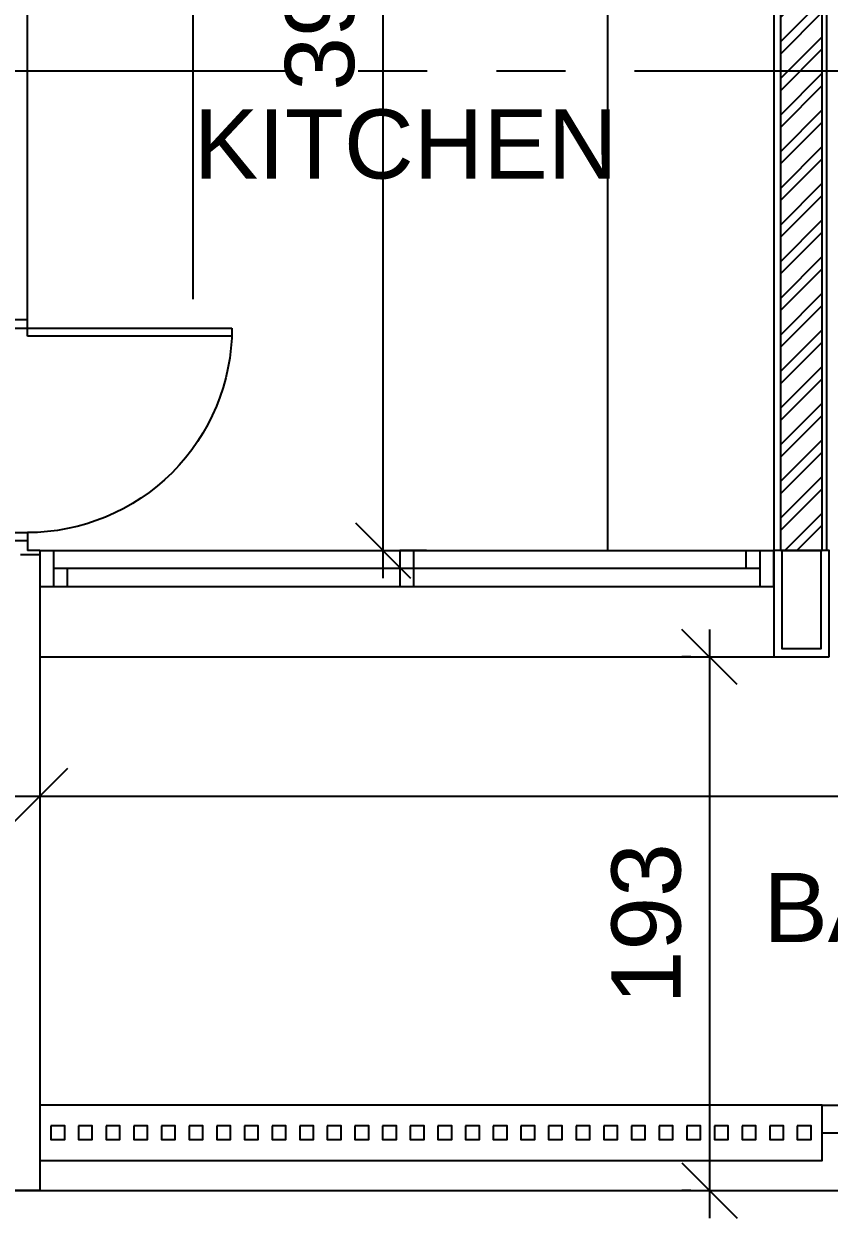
# Model space of a CAD drawing. Extents: x 83 to 143.2, y -2.6 to 70.8.
# Drawn here: x 107.44 to 110.353, y 3.4 to 7.72 of the extents above; entities that cross this region are included whole.
import ezdxf
from ezdxf.enums import TextEntityAlignment as Align

# ---------------------------------------------------------------- set-up
doc = ezdxf.new("R2010")
doc.units = 0
doc.header["$MEASUREMENT"] = 0
doc.header["$PDMODE"] = 3
doc.header["$PDSIZE"] = 0.3
doc.linetypes.add('AXIS_100$0$A-AXIS$0$PHANTOM', pattern=[2.5, 1.25, -0.25, 0.25, -0.25, 0.25, -0.25])
doc.layers.get('0').update_dxf_attribs({"linetype": 'CONTINUOUS'})
doc.layers.get('DEFPOINTS').update_dxf_attribs({"linetype": 'CONTINUOUS'})
for name, color, linetype in [('A-ALU', 9, 'CONTINUOUS'), ('A-BALUST', 1, 'CONTINUOUS'), ('A-claustra', 9, 'CONTINUOUS'), ('a-dim', 3, 'CONTINUOUS'), ('A-DOORS', 1, 'CONTINUOUS'), ('A-HATCH-WALL', 8, 'CONTINUOUS'), ('a-kitchen-50', 61, 'CONTINUOUS'), ('A-NOMENCLATURE', 3, 'CONTINUOUS'), ('A-PLASTER', 8, 'CONTINUOUS'), ('A-PORTE', 1, 'CONTINUOUS'), ('A-PROJECTION', 9, 'CONTINUOUS'), ('a-revetement', 1, 'CONTINUOUS'), ('a-stru-fac', 200, 'CONTINUOUS'), ('A-WALL', 4, 'CONTINUOUS'), ('AXIS_100$0$A-AXIS-100', 10, 'AXIS_100$0$A-AXIS$0$PHANTOM')]:
    doc.layers.add(name, color=color, linetype=linetype)
doc.styles.add('A100-STEXT', font='ARIAL.TTF', dxfattribs={"height": 0.25})
doc.dimstyles.new('A100-DIM', dxfattribs={"dimtxt": 0.25, "dimasz": 0.2, "dimexe": 0.1, "dimexo": 0.3, "dimgap": 0.1, "dimtad": 1, "dimlfac": 100, "dimrnd": 0.5, "dimdsep": 46, "dimtxsty": 'A100-STEXT', "dimblk1": 'OBLIQUE', "dimblk2": 'OBLIQUE', "dimsah": 1, "dimcen": -0.05, "dimdle": 0.1, "dimclrd": 15, "dimclre": 15, "dimclrt": 256, "dimadec": 0, "dimazin": 0, "dimtfac": 0.28, "dimtix": 1, "dimtmove": 2, "dimatfit": 3, "dimldrblk": 'OBLIQUE', "dimfxl": 0, "dimtolj": 1, "dimarcsym": 0})

# ---------------------------------------------------------------- blocks, each defined once
blk = doc.blocks.new('P80E19D')
at = {"layer": 'A-PORTE'}
for p, q in [((0, -0.19), (0, 0)), ((0, 0), (0.05, 0)), ((0.05, 0), (0.05, -0.14)), ((0.75, 0), (0.75, -0.14)), ((0.8, 0), (0.75, 0)), ((0.8, -0.19), (0.8, 0)), ((0.05, -0.14), (0.03, -0.14)), ((0.03, -0.14), (0.03, -0.19)), ((0.75, -0.14), (0.77, -0.14)), ((0.77, -0.14), (0.77, -0.19)), ((0.03, -0.19), (0, -0.19)), ((0.06, -0.19), (0.02, -0.19)), ((0.03, -0.19), (0.03, -0.93)), ((0.06, -0.93), (0.06, -0.19)), ((0.77, -0.19), (0.8, -0.19))]:
    blk.add_line(p, q, dxfattribs=at)
blk.add_arc((0.03, -0.19), 0.74, 270, 0, dxfattribs=at)
blk = doc.blocks.new('A$C5D3262F0')
at = {"layer": 'A-ALU'}
for p, q in [((15.8484, 5.815), (18.5034, 5.815)), ((15.8484, 5.815), (15.8484, 5.685)), ((15.8984, 5.815), (15.8984, 5.685)), ((18.4034, 5.75), (18.4034, 5.815)), ((18.4534, 5.685), (18.4534, 5.815)), ((18.5034, 5.685), (18.5034, 5.815)), ((18.4534, 5.75), (15.8984, 5.75)), ((15.9484, 5.685), (15.9484, 5.75)), ((15.8484, 5.685), (18.5034, 5.685))]:
    blk.add_line(p, q, dxfattribs=at)
blk.add_lwpolyline([(17.2009, 5.815), (17.1509, 5.815), (17.1509, 5.685), (17.2009, 5.685)], close=True, dxfattribs=at)
blk = doc.blocks.new('_OBLIQUE')
at = {"color": 0, "linetype": 'ByBlock'}
blk.add_line((-0.5, -0.5), (0.5, 0.5), dxfattribs=at)
blk = doc.blocks.new('*D186')
at = {"layer": 'a-dim', "color": 15, "lineweight": -2}
for p, q in [((108.7392, 9.825), (108.7392, 5.715)), ((108.8969, 9.725), (108.8392, 9.725)), ((108.8969, 5.815), (108.8392, 5.815))]:
    blk.add_line(p, q, dxfattribs=at)
at = {"layer": 'DEFPOINTS', "color": 0}
for p in [(108.5969, 9.725), (108.5969, 5.815), (108.7392, 5.815)]:
    blk.add_point(p, dxfattribs=at)
at = {"layer": 'a-dim', "color": 15, "lineweight": -2, "xscale": 0.2, "yscale": 0.2, "zscale": 0.2}
for p, rotation in [((108.7392, 9.725), 90), ((108.7392, 5.815), 270)]:
    blk.add_blockref('_OBLIQUE', p, dxfattribs=dict(at, rotation=rotation))
at = {"layer": 'a-dim', "insert": (108.5115, 7.77), "char_height": 0.25, "attachment_point": 5, "rotation": 90, "style": 'A100-STEXT'}
blk.add_mtext('\\A1;391', dxfattribs=at)
blk = doc.blocks.new('*D217')
at = {"layer": 'a-dim', "color": 15, "lineweight": -2}
for p, q in [((109.9201, 5.53), (109.9201, 3.4)), ((109.8528, 5.43), (109.8201, 5.43)), ((109.8528, 3.5), (109.8201, 3.5))]:
    blk.add_line(p, q, dxfattribs=at)
at = {"layer": 'DEFPOINTS', "color": 0}
for p in [(110.1528, 5.43), (109.9201, 3.5), (110.1528, 3.5)]:
    blk.add_point(p, dxfattribs=at)
at = {"layer": 'a-dim', "color": 15, "lineweight": -2, "xscale": 0.2, "yscale": 0.2, "zscale": 0.2}
for p, rotation in [((109.9201, 5.43), 90), ((109.9201, 3.5), 270)]:
    blk.add_blockref('_OBLIQUE', p, dxfattribs=dict(at, rotation=rotation))
at = {"layer": 'a-dim', "insert": (109.6923, 4.465), "char_height": 0.25, "attachment_point": 5, "rotation": 90, "style": 'A100-STEXT'}
blk.add_mtext('\\A1;193', dxfattribs=at)
blk = doc.blocks.new('*D218')
at = {"layer": 'a-dim', "color": 15, "lineweight": -2}
for p, q in [((107.4978, 5.13), (107.4978, 4.8268)), ((114.7078, 5.13), (114.7078, 4.8268)), ((107.3978, 4.9268), (114.8078, 4.9268))]:
    blk.add_line(p, q, dxfattribs=at)
at = {"layer": 'DEFPOINTS', "color": 0}
for p in [(107.4978, 5.43), (114.7078, 5.43), (114.7078, 4.9268)]:
    blk.add_point(p, dxfattribs=at)
at = {"layer": 'a-dim', "color": 15, "lineweight": -2, "xscale": 0.2, "yscale": 0.2, "zscale": 0.2, "rotation": 180}
blk.add_blockref('_OBLIQUE', (107.4978, 4.9268), dxfattribs=at)
at = {"layer": 'a-dim', "color": 15, "lineweight": -2, "xscale": 0.2, "yscale": 0.2, "zscale": 0.2}
blk.add_blockref('_OBLIQUE', (114.7078, 4.9268), dxfattribs=at)
at = {"layer": 'a-dim', "insert": (111.1028, 5.1523), "char_height": 0.25, "attachment_point": 5, "style": 'A100-STEXT'}
blk.add_mtext('\\A1;721', dxfattribs=at)

msp = doc.modelspace()

# ---------------------------------------------------------------- hatches: boundary and pattern name
at = {"layer": 'A-HATCH-WALL'}
h = msp.add_hatch(dxfattribs=at)
h.set_pattern_fill('ANSI32', color=256, scale=0.25, style=0)
h.set_pattern_definition([(45, (91.64942, -3e-10), (-0.06629126, 0.06629126), []), (45, (91.69362, -3e-10), (-0.06629126, 0.06629126), [])])
h.paths.add_polyline_path([(110.32779, 9.9), (109.52779, 9.9), (109.52779, 9.75), (110.17779, 9.75), (110.17779, 5.815), (110.32779, 5.815)])

# ---------------------------------------------------------------- linework, layer by layer
at = {"layer": 'A-ALU'}
msp.add_line((107.49779, 5.43), (110.15279, 5.43), dxfattribs=at)
at = {"layer": 'A-BALUST'}
for p, q in [((110.32779, 3.8089), (114.70779, 3.8089)), ((110.32779, 3.7089), (115.44113, 3.7089))]:
    msp.add_line(p, q, dxfattribs=at)
at = {"layer": 'A-claustra'}
for points in [[(107.49779, 3.8089), (107.49779, 3.6089), (110.32779, 3.6089), (110.32779, 3.8089)], [(107.53779, 3.7339), (107.53779, 3.6839), (107.58779, 3.6839), (107.58779, 3.7339)], [(107.63779, 3.7339), (107.63779, 3.6839), (107.68779, 3.6839), (107.68779, 3.7339)], [(107.73779, 3.7339), (107.73779, 3.6839), (107.78779, 3.6839), (107.78779, 3.7339)], [(107.83779, 3.7339), (107.83779, 3.6839), (107.88779, 3.6839), (107.88779, 3.7339)], [(107.93779, 3.7339), (107.93779, 3.6839), (107.98779, 3.6839), (107.98779, 3.7339)], [(108.03779, 3.7339), (108.03779, 3.6839), (108.08779, 3.6839), (108.08779, 3.7339)], [(108.13779, 3.7339), (108.13779, 3.6839), (108.18779, 3.6839), (108.18779, 3.7339)], [(108.23779, 3.7339), (108.23779, 3.6839), (108.28779, 3.6839), (108.28779, 3.7339)], [(108.33779, 3.7339), (108.33779, 3.6839), (108.38779, 3.6839), (108.38779, 3.7339)], [(108.43779, 3.7339), (108.43779, 3.6839), (108.48779, 3.6839), (108.48779, 3.7339)], [(108.53779, 3.7339), (108.53779, 3.6839), (108.58779, 3.6839), (108.58779, 3.7339)], [(108.63779, 3.7339), (108.63779, 3.6839), (108.68779, 3.6839), (108.68779, 3.7339)], [(108.73779, 3.7339), (108.73779, 3.6839), (108.78779, 3.6839), (108.78779, 3.7339)], [(108.83779, 3.7339), (108.83779, 3.6839), (108.88779, 3.6839), (108.88779, 3.7339)], [(108.93779, 3.7339), (108.93779, 3.6839), (108.98779, 3.6839), (108.98779, 3.7339)], [(109.03779, 3.7339), (109.03779, 3.6839), (109.08779, 3.6839), (109.08779, 3.7339)], [(109.13779, 3.7339), (109.13779, 3.6839), (109.18779, 3.6839), (109.18779, 3.7339)], [(109.23779, 3.7339), (109.23779, 3.6839), (109.28779, 3.6839), (109.28779, 3.7339)], [(109.33779, 3.7339), (109.33779, 3.6839), (109.38779, 3.6839), (109.38779, 3.7339)], [(109.43779, 3.7339), (109.43779, 3.6839), (109.48779, 3.6839), (109.48779, 3.7339)], [(109.53779, 3.7339), (109.53779, 3.6839), (109.58779, 3.6839), (109.58779, 3.7339)], [(109.63779, 3.7339), (109.63779, 3.6839), (109.68779, 3.6839), (109.68779, 3.7339)], [(109.73779, 3.7339), (109.73779, 3.6839), (109.78779, 3.6839), (109.78779, 3.7339)], [(109.83779, 3.7339), (109.83779, 3.6839), (109.88779, 3.6839), (109.88779, 3.7339)], [(109.93779, 3.7339), (109.93779, 3.6839), (109.98779, 3.6839), (109.98779, 3.7339)], [(110.03779, 3.7339), (110.03779, 3.6839), (110.08779, 3.6839), (110.08779, 3.7339)], [(110.13779, 3.7339), (110.13779, 3.6839), (110.18779, 3.6839), (110.18779, 3.7339)], [(110.23779, 3.7339), (110.23779, 3.6839), (110.28779, 3.6839), (110.28779, 3.7339)]]:
    msp.add_lwpolyline(points, close=True, dxfattribs=at)
at = {"layer": 'a-kitchen-50'}
for p, q in [((108.05279, 6.725), (108.05279, 9.725)), ((109.55279, 5.815), (109.55279, 9.725))]:
    msp.add_line(p, q, dxfattribs=at)
at = {"layer": 'A-PLASTER', "ltscale": 4}
for p in [(107.45279, 5.85), (107.49779, 5.815)]:
    msp.add_line(p, (107.45279, 5.815), dxfattribs=at)
at = {"layer": 'A-PLASTER'}
for points in [[(109.52779, 9.915), (110.34279, 9.915), (110.34279, 5.815)], [(107.45279, 6.65), (107.45279, 9.725), (108.62779, 9.725)], [(109.52779, 9.725), (110.15279, 9.725), (110.15279, 5.815)]]:
    msp.add_lwpolyline(points, dxfattribs=at)
at = {"layer": 'A-PROJECTION'}
msp.add_line((107.49779, 3.5), (116.97779, 3.5), dxfattribs=at)
at = {"layer": 'a-revetement'}
for p, q in [((107.49779, 5.8), (107.42779, 5.8)), ((107.49779, 5.8), (107.49779, 3.5)), ((107.49779, 3.5), (107.05779, 3.5))]:
    msp.add_line(p, q, dxfattribs=at)
msp.add_lwpolyline([(110.35279, 5.43), (110.35279, 5.815), (110.15279, 5.815), (110.15279, 5.43)], close=True, dxfattribs=at)
at = {"layer": 'a-stru-fac'}
msp.add_lwpolyline([(110.18279, 5.815), (110.32279, 5.815), (110.32279, 5.46), (110.18279, 5.46)], close=True, dxfattribs=at)
at = {"layer": 'A-WALL'}
for p, q in [((110.32779, 5.815), (110.32779, 9.9)), ((110.17779, 5.815), (110.17779, 9.75)), ((110.17779, 5.815), (110.32779, 5.815))]:
    msp.add_line(p, q, dxfattribs=at)
at = {"layer": 'AXIS_100$0$A-AXIS-100'}
for p, q in [((89.64942, 7.55), (115.97779, 7.55)), ((89.64942, 3.5), (136.85877, 3.5))]:
    msp.add_line(p, q, dxfattribs=at)

# ---------------------------------------------------------------- block references
at = {"layer": 'A-ALU'}
msp.add_blockref('A$C5D3262F0', (91.64942, 0), dxfattribs=at)
at = {"layer": 'A-DOORS', "xscale": -1, "rotation": 89.99999999731958}
msp.add_blockref('P80E19D', (107.26279, 6.65), dxfattribs=at)
msp.add_blockref('P80E19D', (107.26279, 6.65), dxfattribs=at)

# ---------------------------------------------------------------- texts
at = {"layer": 'A-NOMENCLATURE', "style": 'A100-STEXT'}
for s, p in [('KITCHEN', (108.82096, 7.28592)), ('BALCONY', (110.94978, 4.52393))]:
    msp.add_text(s, height=0.25, dxfattribs=at).set_placement(p, align=Align.MIDDLE)

# ---------------------------------------------------------------- dimensions: what is measured, and where the dimension line sits
at = {"layer": 'a-dim'}
for p1, p2, distance, picture, middle in [((108.59693, 9.725), (108.59693, 5.815), 0.14227, '*D186', (108.51147, 7.77)), ((110.15279, 5.43), (110.15279, 3.5), -0.23272, '*D217', (109.69234, 4.465)), ((107.49779, 5.43), (114.70779, 5.43), -0.5032, '*D218', (111.10279, 5.15231))]:
    dim = msp.add_aligned_dim(p1=p1, p2=p2, distance=distance, dimstyle='A100-DIM', dxfattribs=at)
    dim.commit()
    dim.dimension.update_dxf_attribs({"geometry": picture, "text_midpoint": middle})

doc.saveas('drawing.dxf')
